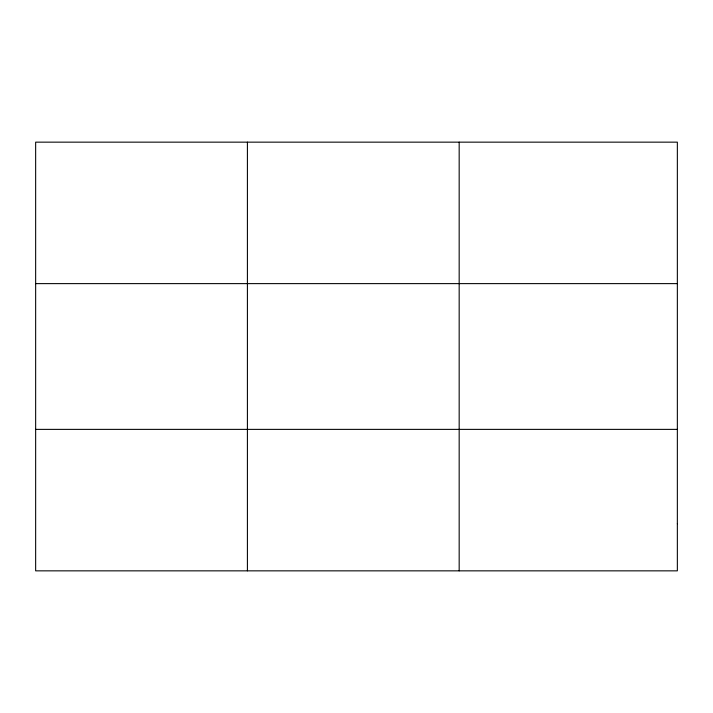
<?xml version="1.0" encoding="UTF-8"?>
<svg xmlns="http://www.w3.org/2000/svg" width="713" height="713" viewBox="0 0 713 713"><rect width="100%" height="100%" fill="white"/><g stroke="black" fill="none" stroke-linecap="round" stroke-linejoin="round"><path stroke-width="1.07" d="M247.411 570.846L247.411 142.154M459.172 570.846L459.172 142.154M35.65 283.622L677.35 283.622M35.65 429.378L677.35 429.378M677.35 523.69L677.35 570.846L35.65 570.846L35.65 142.154L677.35 142.154L677.35 523.69"/></g></svg>
